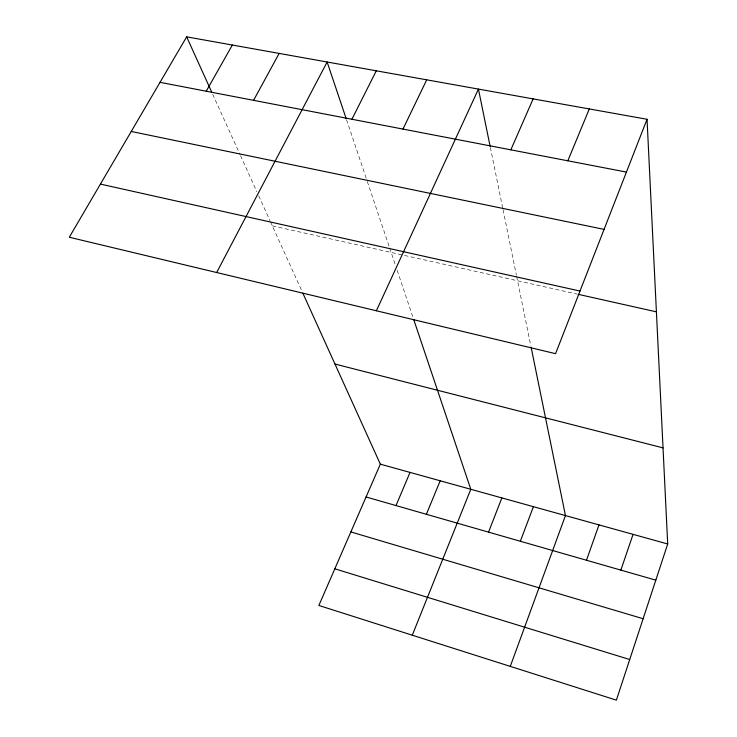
<?xml version="1.0" encoding="UTF-8"?>
<svg xmlns="http://www.w3.org/2000/svg" width="737" height="737" viewBox="0 0 737 737"><rect width="100%" height="100%" fill="white"/><g stroke="black" fill="none" stroke-linecap="round" stroke-linejoin="round"><path stroke-width="0.55" stroke-dasharray="3.69 2.76" d="M272.322 225.835L577.135 294.091M212.68 94.253L240.041 154.613M240.52 155.654L256.863 191.712M258.705 195.793L269.972 220.639M270.442 221.68L302.428 292.257M346.519 119.661L366.934 180.381M367.302 181.468L389.348 247.033M389.716 248.12L395.41 265.053M397.169 270.313L412.996 317.38M490.335 147.372L502.809 208.516M503.03 209.612L516.388 275.104M516.619 276.237L530.889 346.169"/><path stroke-width="1.11" d="M647.04 119.283L555.56 353.677L69.296 237.24L186.664 36.85L647.04 119.283L667.704 543.98L616.372 700.15L318.863 605.473L380.347 464.163L302.898 293.28M620.867 570.116L633.065 534.353M586.486 560.249L598.988 524.891M510.271 666.386L565.454 515.578L531.119 347.284M520.35 541.262L533.413 506.678M488.539 532.132L501.869 497.917M412.287 635.202L470.796 489.285L413.715 319.517M426.373 514.288L440.192 480.782M567.831 160.804L589.305 108.947M395.999 505.564L410.048 472.408M510.842 149.841L533.127 98.887M376.386 310.774L478.442 89.094L490.105 146.285M402.973 129.076L426.723 79.836M351.908 119.256L376.303 70.807M216.669 272.524L327.136 62L346.16 118.574M253.574 100.333L279.166 53.414M206.231 91.222L232.358 45.031M160.03 82.332L626.432 172.08M131.25 131.462L604.073 229.382M100.425 184.093L580.001 291.06M578.241 294.33L656.409 311.843M334.976 364.05L663.024 447.875M380.347 464.163L667.704 543.98M366.068 496.978L655.81 580.148M350.867 531.93L643.125 618.73M334.819 568.807L629.72 659.523M186.664 36.85L211.74 92.171"/></g></svg>
